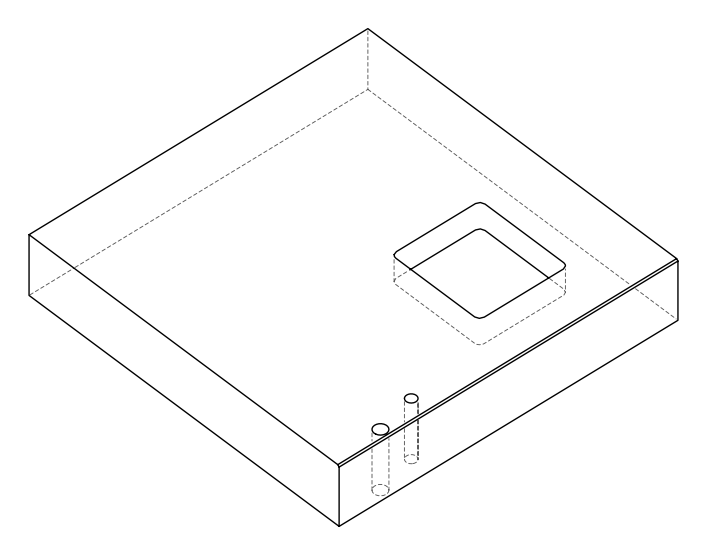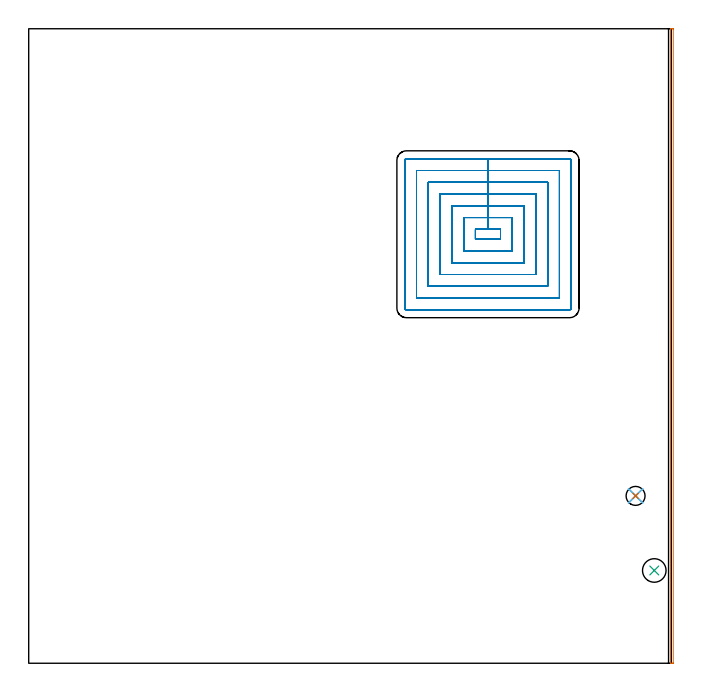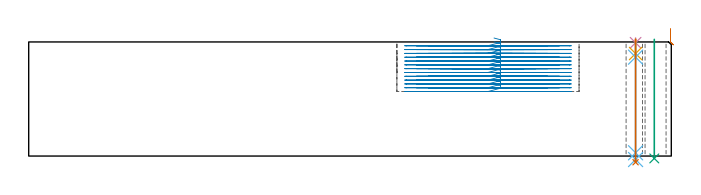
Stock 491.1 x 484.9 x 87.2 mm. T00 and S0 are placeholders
(PLAN: 7 operations, 6 tool changes, 56.9 min)
(1 AREA_MILL | FG_CHAMFER_SURFACE | UGT0205_001 | 4.03 min | 1069 mm3)
(2 MILL_RECTANGULAR_POCKET | POCKET_RECTANGULAR_STRAIGHT | NXT0201_011 | Follow Part, ap 3, ae 75% | 51.67 min | 671049 mm3)
(3 INDEXABLE_INSERT_DRILL_THROUGH_HOLE_FROM_SOLID | STEP1HOLE | NXT0302_007 | 0.37 min | 22160 mm3)
(4 SPOT_DRILL | STEP1HOLE_1 | NXT0321_9005460120000 | 0.03 min | 7 mm3)
(5 DRILL_BLIND_HOLE_INTO_CENTER | STEP1HOLE_1 | NXT0301_030 | 0.05 min | 194 mm3)
(6 GUN_DRILL_THROUGH_HOLE | STEP1HOLE_1 | UGT0307_001 | 0.43 min | 1541 mm3)
(7 SPADE_DRILL_TO_ENLARGE_THROUGH_HOLE | STEP1HOLE_1 | UGT0306_005 | 0.38 min | 12607 mm3)
(TOOL UGT0205_001 | Chamfer Mill 20 x 3 x 45 deg. | D20 FL50 Z2)
(TOOL NXT0201_011 | ENDMILL 12mm [2P460-1200-NA 1630] | D12 FL38 Z6)
(TOOL NXT0302_007 | Index. Insert Drill 18mm [880-D1800L25-05] | D18 PA176 FL90 Z2)
(TOOL NXT0321_9005460120000 | NC Spot Drill, 142deg, 12mm, Carbide, Uncoated | D12 PA142 FL30 Z2)
(TOOL NXT0301_030 | Carbide Drill 5.9mm [860.1-0590-018A1-MM 2214] | D5.9 PA140 FL28 Z2)
(TOOL UGT0307_001 | Gun Drill 5 mm | D5 PA130 FL24 Z1)
(TOOL UGT0306_005 | Spade Drill 14.5mm | D14.5 PA132 FL10 Z2)
(OP 1 AREA_MILL)
G17 G21 G94 G90
T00 M6
G54
G17 G0 G90 X490.5 Y232.45 S1061 M3
G43 Z97.2 H0
G94 G1 Y232.488 Z96.328 F250.
Y232.602 Z95.463
Y232.791 Z94.612
Y233.053 Z93.78
Y233.387 Z92.974
Y233.79 Z92.2
Y234.259 Z91.464
Y234.79 Z90.772
Y235.379 Z90.129
Y236.022 Z89.54
Y236.714 Z89.008
Y237.45 Z88.54
Y238.224 Z88.137
Y239.03 Z87.803
Y239.862 Z87.541
Y240.714 Z87.352
Y241.578 Z87.238
Y242.45 Z87.2
Y484.72
X490.503 Y484.89 Z87.188
X490.561 Y484.893 Z87.131
X490.986 Y484.9 Z86.713
X491.278 Z86.422
X491.996 Z85.699
X492.355 Z85.342
X492.591 Y484.898 Z85.105
X492.596 Y484.72 Z85.104
X492.6 Y484.418 Z85.1
Y0.324
X492.597 Y0.18 Z85.103
X492.591 Y0.002 Z85.105
X492.355 Y0. Z85.341
X491.996 Z85.699
X491.278 Z86.422
X490.986 Z86.714
X490.561 Y0.007 Z87.131
X490.503 Y0.01 Z87.188
X490.5 Y0.18 Z87.2
Y242.45
Y243.322 Z87.238
Y244.187 Z87.352
Y245.038 Z87.541
Y245.87 Z87.803
Y246.676 Z88.137
Y247.45 Z88.54
Y248.186 Z89.008
Y248.878 Z89.54
Y249.521 Z90.129
Y250.11 Z90.772
Y250.642 Z91.464
Y251.11 Z92.2
Y251.513 Z92.974
Y251.847 Z93.78
Y252.109 Z94.612
Y252.298 Z95.463
Y252.412 Z96.328
Y252.45 Z97.2
M5
M2
(OP 2 MILL_RECTANGULAR_POCKET)
G17 G21 G94 G90
T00 M6
G54
G17 G0 G90 X355.624 Y324.1 S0 M3
G43 Z97.2 H1
Z90.2
G94 G1 X360.6 Z88.866 F250.
Y331.6 Z86.857
X351. Z84.285
X341.4 F500.
Y324.1
X360.6
Y331.6
X351.
Y340.6
X332.4
Y315.1
X369.6
Y340.6
X351.
Y349.6
X323.4
Y306.1
X378.6
Y349.6
X351.
Y358.6
X314.4
Y297.1
X387.6
Y358.6
X351.
Y367.6
X305.4
Y288.1
X396.6
Y367.6
X351.
Y376.6
X296.4
Y279.1
X405.6
Y376.6
X351.
Y385.6
X288.7
G3 X287.4 Y384.3 R1.3
G1 Y271.4
G3 X288.7 Y270.1 R1.3
G1 X413.3
G3 X414.6 Y271.4 R1.3
G1 Y384.3
G3 X413.3 Y385.6 R1.3
G1 X351.
X350.
G0 X355.624 Y324.1 Z87.285
G1 X360.6 Z85.951 F250.
Y331.6 Z83.941
X351. Z81.369
X341.4 F500.
Y324.1
X360.6
Y331.6
X351.
Y340.6
X332.4
Y315.1
X369.6
Y340.6
X351.
Y349.6
X323.4
Y306.1
X378.6
Y349.6
X351.
Y358.6
X314.4
Y297.1
X387.6
Y358.6
X351.
Y367.6
X305.4
Y288.1
X396.6
Y367.6
X351.
Y376.6
X296.4
Y279.1
X405.6
Y376.6
X351.
Y385.6
X288.7
G3 X287.4 Y384.3 R1.3
G1 Y271.4
G3 X288.7 Y270.1 R1.3
G1 X413.3
G3 X414.6 Y271.4 R1.3
G1 Y384.3
G3 X413.3 Y385.6 R1.3
G1 X351.
X350.
G0 X355.624 Y324.1 Z84.369
G1 X360.6 Z83.036 F250.
Y331.6 Z81.026
X351. Z78.454
X341.4 F500.
Y324.1
X360.6
Y331.6
X351.
Y340.6
X332.4
Y315.1
X369.6
Y340.6
X351.
Y349.6
X323.4
Y306.1
X378.6
Y349.6
X351.
Y358.6
X314.4
Y297.1
X387.6
Y358.6
X351.
Y367.6
X305.4
Y288.1
X396.6
Y367.6
X351.
Y376.6
X296.4
Y279.1
X405.6
Y376.6
X351.
Y385.6
X288.7
G3 X287.4 Y384.3 R1.3
G1 Y271.4
G3 X288.7 Y270.1 R1.3
G1 X413.3
G3 X414.6 Y271.4 R1.3
G1 Y384.3
G3 X413.3 Y385.6 R1.3
G1 X351.
X350.
G0 X355.624 Y324.1 Z81.454
G1 X360.6 Z80.12 F250.
Y331.6 Z78.111
X351. Z75.538
X341.4 F500.
Y324.1
X360.6
Y331.6
X351.
Y340.6
X332.4
Y315.1
X369.6
Y340.6
X351.
Y349.6
X323.4
Y306.1
X378.6
Y349.6
X351.
Y358.6
X314.4
Y297.1
X387.6
Y358.6
X351.
Y367.6
X305.4
Y288.1
X396.6
Y367.6
X351.
Y376.6
X296.4
Y279.1
X405.6
Y376.6
X351.
Y385.6
X288.7
G3 X287.4 Y384.3 R1.3
G1 Y271.4
G3 X288.7 Y270.1 R1.3
G1 X413.3
G3 X414.6 Y271.4 R1.3
G1 Y384.3
G3 X413.3 Y385.6 R1.3
G1 X351.
X350.
G0 X355.624 Y324.1 Z78.538
G1 X360.6 Z77.205 F250.
Y331.6 Z75.195
X351. Z72.623
X341.4 F500.
Y324.1
X360.6
Y331.6
X351.
Y340.6
X332.4
Y315.1
X369.6
Y340.6
X351.
Y349.6
X323.4
Y306.1
X378.6
Y349.6
X351.
Y358.6
X314.4
Y297.1
X387.6
Y358.6
X351.
Y367.6
X305.4
Y288.1
X396.6
Y367.6
X351.
Y376.6
X296.4
Y279.1
X405.6
Y376.6
X351.
Y385.6
X288.7
G3 X287.4 Y384.3 R1.3
G1 Y271.4
G3 X288.7 Y270.1 R1.3
G1 X413.3
G3 X414.6 Y271.4 R1.3
G1 Y384.3
G3 X413.3 Y385.6 R1.3
G1 X351.
X350.
G0 X355.624 Y324.1 Z75.623
G1 X360.6 Z74.29 F250.
Y331.6 Z72.28
X351. Z69.708
X341.4 F500.
Y324.1
X360.6
Y331.6
X351.
Y340.6
X332.4
Y315.1
X369.6
Y340.6
X351.
Y349.6
X323.4
Y306.1
X378.6
Y349.6
X351.
Y358.6
X314.4
Y297.1
X387.6
Y358.6
X351.
Y367.6
X305.4
Y288.1
X396.6
Y367.6
X351.
Y376.6
X296.4
Y279.1
X405.6
Y376.6
X351.
Y385.6
X288.7
G3 X287.4 Y384.3 R1.3
G1 Y271.4
G3 X288.7 Y270.1 R1.3
G1 X413.3
G3 X414.6 Y271.4 R1.3
G1 Y384.3
G3 X413.3 Y385.6 R1.3
G1 X351.
X350.
G0 X355.624 Y324.1 Z72.708
G1 X360.6 Z71.374 F250.
Y331.6 Z69.365
X351. Z66.792
X341.4 F500.
Y324.1
X360.6
Y331.6
X351.
Y340.6
X332.4
Y315.1
X369.6
Y340.6
X351.
Y349.6
X323.4
Y306.1
X378.6
Y349.6
X351.
Y358.6
X314.4
Y297.1
X387.6
Y358.6
X351.
Y367.6
X305.4
Y288.1
X396.6
Y367.6
X351.
Y376.6
X296.4
Y279.1
X405.6
Y376.6
X351.
Y385.6
X288.7
G3 X287.4 Y384.3 R1.3
G1 Y271.4
G3 X288.7 Y270.1 R1.3
G1 X413.3
G3 X414.6 Y271.4 R1.3
G1 Y384.3
G3 X413.3 Y385.6 R1.3
G1 X351.
X350.
G0 X355.624 Y324.1 Z69.792
G1 X360.6 Z68.459 F250.
Y331.6 Z66.449
X351. Z63.877
X341.4 F500.
Y324.1
X360.6
Y331.6
X351.
Y340.6
X332.4
Y315.1
X369.6
Y340.6
X351.
Y349.6
X323.4
Y306.1
X378.6
Y349.6
X351.
Y358.6
X314.4
Y297.1
X387.6
Y358.6
X351.
Y367.6
X305.4
Y288.1
X396.6
Y367.6
X351.
Y376.6
X296.4
Y279.1
X405.6
Y376.6
X351.
Y385.6
X288.7
G3 X287.4 Y384.3 R1.3
G1 Y271.4
G3 X288.7 Y270.1 R1.3
G1 X413.3
G3 X414.6 Y271.4 R1.3
G1 Y384.3
G3 X413.3 Y385.6 R1.3
G1 X351.
X350.
G0 X355.624 Y324.1 Z66.877
G1 X360.6 Z65.543 F250.
Y331.6 Z63.534
X351. Z60.962
X341.4 F500.
Y324.1
X360.6
Y331.6
X351.
Y340.6
X332.4
Y315.1
X369.6
Y340.6
X351.
Y349.6
X323.4
Y306.1
X378.6
Y349.6
X351.
Y358.6
X314.4
Y297.1
X387.6
Y358.6
X351.
Y367.6
X305.4
Y288.1
X396.6
Y367.6
X351.
Y376.6
X296.4
Y279.1
X405.6
Y376.6
X351.
Y385.6
X288.7
G3 X287.4 Y384.3 R1.3
G1 Y271.4
G3 X288.7 Y270.1 R1.3
G1 X413.3
G3 X414.6 Y271.4 R1.3
G1 Y384.3
G3 X413.3 Y385.6 R1.3
G1 X351.
X350.
G0 X355.624 Y324.1 Z63.962
G1 X360.6 Z62.628 F250.
Y331.6 Z60.618
X351. Z58.046
X341.4 F500.
Y324.1
X360.6
Y331.6
X351.
Y340.6
X332.4
Y315.1
X369.6
Y340.6
X351.
Y349.6
X323.4
Y306.1
X378.6
Y349.6
X351.
Y358.6
X314.4
Y297.1
X387.6
Y358.6
X351.
Y367.6
X305.4
Y288.1
X396.6
Y367.6
X351.
Y376.6
X296.4
Y279.1
X405.6
Y376.6
X351.
Y385.6
X288.7
G3 X287.4 Y384.3 R1.3
G1 Y271.4
G3 X288.7 Y270.1 R1.3
G1 X413.3
G3 X414.6 Y271.4 R1.3
G1 Y384.3
G3 X413.3 Y385.6 R1.3
G1 X351.
X350.
G0 X355.624 Y324.1 Z61.046
G1 X360.6 Z59.713 F250.
Y331.6 Z57.703
X351. Z55.131
X341.4 F500.
Y324.1
X360.6
Y331.6
X351.
Y340.6
X332.4
Y315.1
X369.6
Y340.6
X351.
Y349.6
X323.4
Y306.1
X378.6
Y349.6
X351.
Y358.6
X314.4
Y297.1
X387.6
Y358.6
X351.
Y367.6
X305.4
Y288.1
X396.6
Y367.6
X351.
Y376.6
X296.4
Y279.1
X405.6
Y376.6
X351.
Y385.6
X288.7
G3 X287.4 Y384.3 R1.3
G1 Y271.4
G3 X288.7 Y270.1 R1.3
G1 X413.3
G3 X414.6 Y271.4 R1.3
G1 Y384.3
G3 X413.3 Y385.6 R1.3
G1 X351.
X350.
G0 X355.624 Y324.1 Z58.131
G1 X360.6 Z56.797 F250.
Y331.6 Z54.788
X351. Z52.215
X341.4 F500.
Y324.1
X360.6
Y331.6
X351.
Y340.6
X332.4
Y315.1
X369.6
Y340.6
X351.
Y349.6
X323.4
Y306.1
X378.6
Y349.6
X351.
Y358.6
X314.4
Y297.1
X387.6
Y358.6
X351.
Y367.6
X305.4
Y288.1
X396.6
Y367.6
X351.
Y376.6
X296.4
Y279.1
X405.6
Y376.6
X351.
Y385.6
X288.7
G3 X287.4 Y384.3 R1.3
G1 Y271.4
G3 X288.7 Y270.1 R1.3
G1 X413.3
G3 X414.6 Y271.4 R1.3
G1 Y384.3
G3 X413.3 Y385.6 R1.3
G1 X351.
X350.
G0 X355.624 Y324.1 Z55.215
G1 X360.6 Z53.882 F250.
Y331.6 Z51.872
X351. Z49.3
X341.4 F500.
Y324.1
X360.6
Y331.6
X351.
Y340.6
X332.4
Y315.1
X369.6
Y340.6
X351.
Y349.6
X323.4
Y306.1
X378.6
Y349.6
X351.
Y358.6
X314.4
Y297.1
X387.6
Y358.6
X351.
Y367.6
X305.4
Y288.1
X396.6
Y367.6
X351.
Y376.6
X296.4
Y279.1
X405.6
Y376.6
X351.
Y385.6
X288.7
G3 X287.4 Y384.3 R1.3
G1 Y271.4
G3 X288.7 Y270.1 R1.3
G1 X413.3
G3 X414.6 Y271.4 R1.3
G1 Y384.3
G3 X413.3 Y385.6 R1.3
G1 X351.
X350.
G0 Z97.2
M5
M2
(OP 3 INDEXABLE_INSERT_DRILL_THROUGH_HOLE_FROM_SOLID)
G17 G21 G94 G90
T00 M6
G54
G17 G0 G90 X478.1 Y70.9 S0 M3
G43 Z97.2 H1
G94 G81 G98 Z-1.814 F250. R89.2
G80
M5
M2
(OP 4 SPOT_DRILL)
G17 G21 G94 G90
T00 M6
G54
G17 G0 G90 X463.8 Y127.9 S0 M3
G43 Z97.2 H0
G94 G81 G98 Z86.576 F250. R90.2
G80
M5
M2
(OP 5 DRILL_BLIND_HOLE_INTO_CENTER)
G17 G21 G94 G90
T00 M6
G54
G17 G0 G90 X463.8 Y127.9 S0 M3
G43 Z97.2 H1
G94 G81 G98 Z78.35 F250. R89.2
G80
M5
M2
(OP 6 GUN_DRILL_THROUGH_HOLE)
G17 G21 G94 G90
T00 M6
G54
G17 G0 G90 X463.8 Y127.9 M8
G43 Z97.2 H0
Z86.872
S716 M3
G94 G1 Z75.594 F125. M26
G4 X.084
Z2.5 F250.
G4 X.084
Z-2.666 F125.
G4 X.084
M5
M9
G0 Z86.872
Z97.2
M2
(OP 7 SPADE_DRILL_TO_ENLARGE_THROUGH_HOLE)
G17 G21 G94 G90
T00 M6
G54
G17 G0 G90 X463.8 Y127.9 S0 M3
G43 Z97.2 H0
G94 G73 G98 Z-4.728 F250. Q13.133 R89.2
G80
M5
M2
